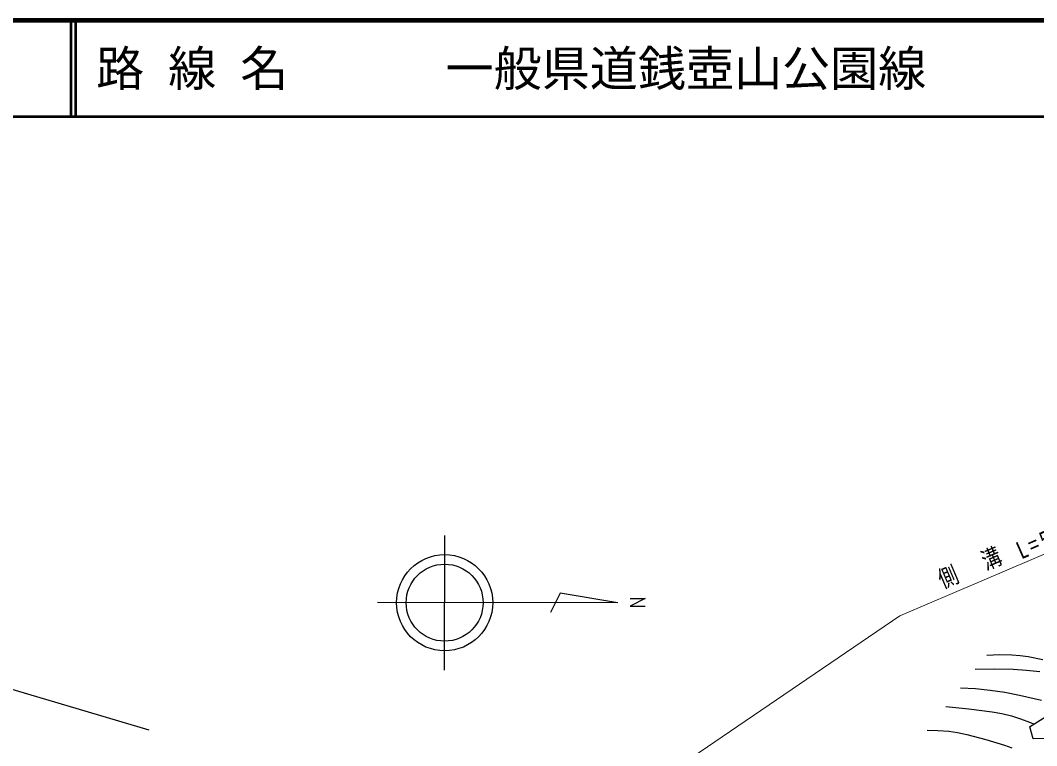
# Model space of a CAD drawing. Units: millimetres, scale not verified. Extents: x 40000 to 680000, y 20000 to 380000.
# Drawn here: x 172494 to 278222, y 304614 to 380000 of the extents above; entities that cross this region are included whole.
import ezdxf
from ezdxf.enums import TextEntityAlignment as Align

# ---------------------------------------------------------------- set-up
doc = ezdxf.new("R2010")
doc.units = ezdxf.units.MM
doc.header["$LTSCALE"] = 1000
for name, color, linetype, lineweight in [('M-BGD', 7, 'Continuous', 25), ('M-BMK-HTXT', 7, 'Continuous', 13), ('M-BMK-ROW', 30, 'Continuous', 25), ('M-BMK-SRVR', 3, 'Continuous', 25), ('M-TTL', 2, 'Continuous', 140), ('M-TTL-LINE', 7, 'Continuous', 50)]:
    doc.layers.add(name, color=color, linetype=linetype, lineweight=lineweight)
doc.layers.add('M-TTL-TXT', color=7, linetype='Continuous')
doc.styles.add('ＭＳ ゴシック', font='')
doc.styles.get('ＭＳ ゴシック').set_extended_font_data('MS Gothic')

msp = doc.modelspace()

# ---------------------------------------------------------------- linework, layer by layer
at = {"layer": 'M-BGD'}
for p, q in [((273046, 314020), (274340, 314072)), ((274340, 314072), (275637, 314064)), ((275637, 314064), (276489, 313995)), ((276489, 313995), (277345, 313866)), ((277345, 313866), (278866, 313566)), ((271819, 312557), (273788, 312586)), ((273788, 312586), (275764, 312556)), ((275764, 312556), (277158, 312475)), ((277158, 312475), (278549, 312334)), ((270303, 310640), (271845, 310547)), ((271845, 310547), (273382, 310395)), ((273382, 310395), (274903, 310160)), ((274903, 310160), (276424, 309865)), ((276424, 309865), (278726, 309353)), ((277464, 306580), (282578, 309747)), ((268766, 308696), (271170, 308449)), ((271170, 308449), (273585, 308140)), ((273585, 308140), (274609, 307957)), ((274609, 307957), (275618, 307715)), ((275618, 307715), (276557, 307415)), ((276557, 307415), (277487, 307054)), ((277487, 307054), (277709, 306962)), ((277709, 306962), (277930, 306869)), ((266815, 306229), (267945, 306205)), ((267945, 306205), (269068, 306122)), ((269068, 306122), (270003, 305979)), ((270003, 305979), (270940, 305774)), ((270940, 305774), (272924, 305249)), ((277873, 305308), (277505, 306577)), ((272924, 305249), (274886, 304668)), ((274886, 304668), (275647, 304405)), ((281070, 305375), (277873, 305308))]:
    msp.add_line(p, q, dxfattribs=at)
at = {"layer": 'M-BMK-HTXT'}
for p, q in [((263991, 318122), (297912, 332571)), ((230204, 295131), (263991, 318122))]:
    msp.add_line(p, q, dxfattribs=at)
at = {"layer": 'M-BMK-ROW'}
msp.add_line((185891, 306233), (118909, 326002), dxfattribs=at)
at = {"layer": 'M-BMK-SRVR'}
for p, q in [((216631, 312474), (216641, 326474)), ((228636, 320466), (227635, 318466)), ((234636, 319461), (228636, 320466)), ((234636, 319461), (209636, 319479)), ((237480, 319895), (235932, 319096)), ((235937, 319897), (237480, 319895)), ((235932, 319096), (237482, 319103))]:
    msp.add_line(p, q, dxfattribs=at)
for radius in [5000, 4000]:
    msp.add_circle((216636, 319474), radius, dxfattribs=at)
at = {"layer": 'M-TTL'}
msp.add_line((680000, 380000), (40000, 380000), dxfattribs=at)
at = {"layer": 'M-TTL-LINE'}
for p, q in [((177750, 380000), (177750, 370000)), ((178250, 380000), (178250, 370000)), ((40000, 370000), (680000, 370000))]:
    msp.add_line(p, q, dxfattribs=at)

# ---------------------------------------------------------------- texts
at = {"layer": 'M-BMK-HTXT', "char_height": 1833, "attachment_point": 7, "style": 'ＭＳ ゴシック'}
for s, insert, rotation in [('\\T1.3;\\W0.8;L=512.0', (276627, 323924), 23.8), ('\\T2.45;\\W0.8;側溝', (268516, 320742), 23.1)]:
    msp.add_mtext(s, dxfattribs=dict(at, insert=insert, rotation=rotation))
at = {"layer": 'M-TTL-TXT', "style": 'ＭＳ ゴシック'}
for s, p in [('路 線 名', (180380, 375000)), ('一般県道銭壺山公園線', (216734, 375000))]:
    msp.add_text(s, height=3666, dxfattribs=at).set_placement(p, align=Align.MIDDLE_LEFT)

doc.saveas('drawing.dxf')
